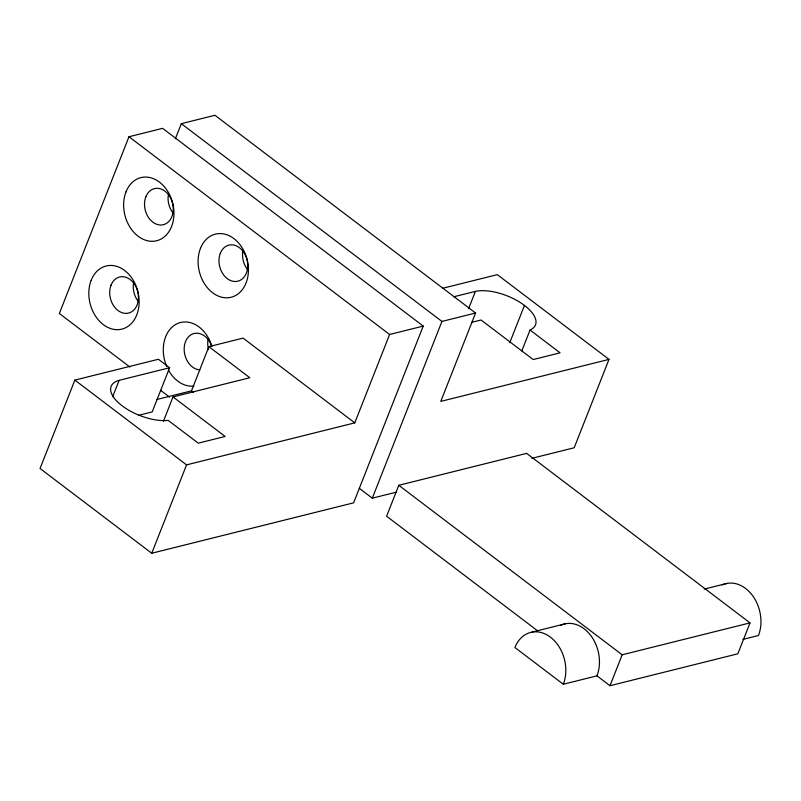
<?xml version="1.0" encoding="UTF-8"?>
<svg xmlns="http://www.w3.org/2000/svg" width="801" height="801" viewBox="0 0 801 801"><rect width="100%" height="100%" fill="white"/><g stroke="black" fill="none" stroke-linecap="round" stroke-linejoin="round"><path stroke-width="1.2" d="M138.963 415.228L152.19 411.924L169.592 367.739L158.418 359.259L74.863 380.115L40.05 468.495L151.749 553.241L353.611 502.838L423.238 326.087L162.613 128.34L128.971 136.741L59.344 313.491L129.842 366.978M175.359 138.793L181.316 123.674L214.958 115.274L475.584 313.021L440.77 401.391L609 359.389L574.187 447.769L531.874 458.332M112.711 396.615L119.129 380.335L169.592 367.739M163.394 421.336L173.016 396.916L249.832 377.732L208.881 346.653L191.479 390.848L156.626 399.549M151.749 553.241L186.563 464.87L354.783 422.868L389.596 334.488L423.238 326.087M359.389 488.36L372.315 498.172L441.942 321.421L475.584 313.021M560.73 625.291A34.523 26.153 76 0 1 591.368 636.344A34.523 26.153 76 0 1 596.955 675.844L609.992 685.726L737.841 653.806L750.026 622.878L526.637 453.376L398.788 485.296L386.603 516.234L537.631 630.828M468.525 308.826L475.394 291.384A37.176 16.651 21.5 0 1 522.853 304.25A37.176 16.651 21.5 0 1 530.042 330.032L521.791 350.958M509.786 342.628L524.445 305.411M609.992 685.726L622.177 654.797L750.026 622.878M208.881 346.653L243.083 338.112L354.783 422.868M442.813 288.25L497.301 274.643L609 359.389M453.766 296.791L475.394 291.384M471.459 322.392L481.061 320L533.186 359.549L560.089 352.83L530.042 330.032M372.315 498.172L396.495 492.134M531.814 632.149L565.466 623.749M704.129 589.125L726.958 583.428M563.313 684.244A34.523 26.153 76 0 0 550.427 637.155A34.523 26.153 76 0 0 514.913 647.518L563.313 684.244L596.955 675.844M742.837 639.418L758.457 635.513A34.523 26.153 76 0 0 752.86 596.014A34.523 26.153 76 0 0 722.222 584.97M181.316 123.674L441.942 321.421M128.971 136.741L389.596 334.488M398.788 485.296L622.177 654.797M191.479 390.848L193.421 392.32M173.016 396.916L225.141 436.465L198.237 443.173L168.18 420.375A37.176 16.651 21.5 0 1 120.681 404.665A37.176 16.651 21.5 0 1 119.129 380.335M160.621 390.337L169.552 397.116M74.863 380.115L186.563 464.87M247.649 269.657A18.593 14.078 76 0 1 242.743 251.734M173.186 213.156A18.593 14.078 76 0 1 168.28 195.234M138.373 301.536A18.593 14.078 76 0 1 133.467 283.604M208.57 349.596A18.593 14.078 76 0 1 207.93 340.105M193.872 386.062A32.531 24.641 76 0 1 168.36 369.892M166.798 366.678A32.531 24.641 76 0 1 177.271 323.654A32.531 24.641 76 0 1 211.774 345.992M199.779 369.872A18.593 14.078 76 0 1 184.43 352.7A18.593 14.078 76 0 1 194.232 333.456A18.593 14.078 76 0 1 211.714 346.433M145.862 196.776A18.593 14.078 76 0 0 160.13 225.001A18.593 14.078 76 0 0 170.683 198.207A18.593 14.078 76 0 0 145.862 196.776M125.997 191.88A32.531 24.641 76 0 0 150.968 241.271A32.531 24.641 76 0 0 169.432 194.393A32.531 24.641 76 0 0 125.997 191.88M220.325 253.276A18.593 14.078 76 0 0 234.593 281.501A18.593 14.078 76 0 0 245.146 254.708A18.593 14.078 76 0 0 220.325 253.276M200.46 248.38A32.531 24.641 76 0 0 225.431 297.772A32.531 24.641 76 0 0 243.894 250.893A32.531 24.641 76 0 0 200.46 248.38M91.184 280.25A32.531 24.641 76 0 0 116.155 329.652A32.531 24.641 76 0 0 134.618 282.773A32.531 24.641 76 0 0 91.184 280.25M111.049 285.146A18.593 14.078 76 0 0 125.316 313.371A18.593 14.078 76 0 0 135.87 286.588A18.593 14.078 76 0 0 111.049 285.146"/></g></svg>
